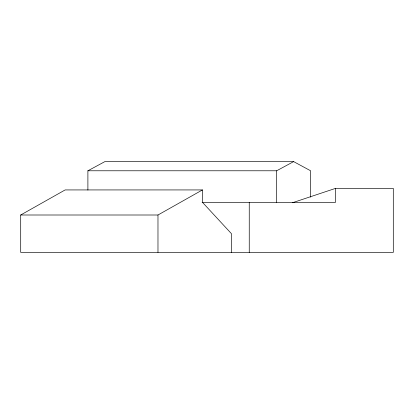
<?xml version="1.0" encoding="UTF-8"?>
<svg xmlns="http://www.w3.org/2000/svg" width="414" height="414" viewBox="0 0 414 414"><rect width="100%" height="100%" fill="white"/><g stroke="black" fill="none" stroke-linecap="round" stroke-linejoin="round"><path stroke-width="0.62" d="M292.45 202.741L335.521 188.38L393.3 188.38L393.3 252.385L20.7 252.385L20.7 215.001L65.143 189.933L202.425 189.933L202.425 202.291L231.442 233.682L231.442 252.385M20.7 215.001L157.977 215.001L202.425 189.933M87.897 190.057L87.897 170.78L104.877 161.615L293.645 161.615L310.624 170.78L310.624 197.167M87.897 170.78L276.666 170.78L293.645 161.615M202.115 202.342L335.521 202.342L335.521 188.38M276.666 170.78L276.666 202.342M249.249 202.342L249.249 252.385M157.977 215.001L157.977 252.385"/></g></svg>
